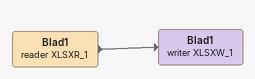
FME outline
Blad1 (reader XLSXR_1)
    -> Blad1 (writer XLSXW_1)
Blad1 (writer XLSXW_1)
